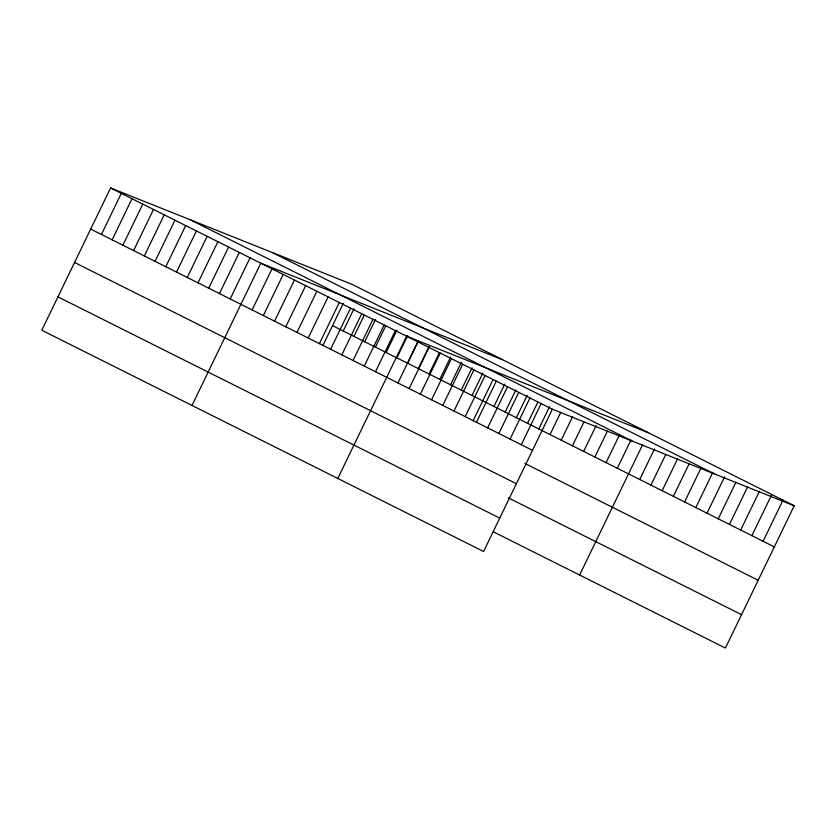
<?xml version="1.0" encoding="UTF-8"?>
<svg xmlns="http://www.w3.org/2000/svg" width="836" height="836" viewBox="0 0 836 836"><rect width="100%" height="100%" fill="white"/><g stroke="black" fill="none" stroke-linecap="round" stroke-linejoin="round"><path stroke-width="1.25" d="M794.2 505.759L352.395 284.512L110.582 187.964L41.8 330.241L483.605 551.488L552.377 409.212L794.2 505.759L725.418 648.036L493.271 531.78M101.428 234.467L121.304 193.335M112.149 239.838L132.036 198.707M122.882 245.209L142.768 204.089M133.614 250.581L153.5 209.46M144.346 255.962L164.222 214.831M155.068 261.334L174.954 220.202M165.8 266.705L185.686 225.574M176.532 272.076L196.418 230.955M187.264 277.447L207.14 236.327M197.986 282.829L217.872 241.698M208.718 288.201L228.604 247.069M219.45 293.572L239.336 252.441M230.182 298.943L250.058 257.812M192.008 405.46L260.79 263.194L502.614 359.741M252.127 309.937L272.003 268.805M263.34 315.548L283.216 274.427M274.553 321.17L294.439 280.039M285.766 326.782L305.652 285.651M296.979 332.404L316.865 291.273M308.202 338.016L328.078 296.885M319.415 343.627L339.291 302.507M322.832 345.665L343.303 303.311M330.628 349.249L350.514 308.118M343.241 331.014L354.036 308.683M341.84 354.861L361.727 313.74M353.973 336.385L364.203 315.235M353.064 360.483L372.94 319.352M364.705 341.757L375.5 319.436M364.277 366.095L384.152 324.974M375.437 347.128L385.657 325.977M375.489 371.717L395.376 330.586M386.159 352.51L396.954 330.178M337.807 478.474L406.589 336.197L648.402 432.745M396.891 357.881L407.686 335.55M397.915 382.951L417.801 341.82M407.623 363.252L418.418 340.921M418.355 368.624L429.14 346.303M409.138 388.562L429.014 347.431M429.077 373.995L439.308 352.844M420.351 394.184L440.227 353.053M439.809 379.377L450.604 357.045M431.564 399.796L451.45 358.665M450.541 384.748L461.336 362.416M442.777 405.408L462.663 364.287M461.273 390.119L472.058 367.788M453.99 411.03L473.876 369.899M471.995 395.491L482.79 373.169M465.213 416.641L485.089 375.521M473.051 420.895L492.958 379.711M476.426 422.264L496.302 381.132M493.94 406.484L504.735 384.152M487.639 427.875L507.525 386.755M505.153 412.096L515.948 389.775M498.852 433.497L518.738 392.366M516.376 417.718L527.171 395.386M510.065 439.109L529.951 397.978M527.589 423.329L537.809 402.179M521.288 444.731L541.164 403.6M538.802 428.952L549.597 406.62M550.015 434.563L560.81 412.232M561.238 440.175L572.597 416.673M572.451 445.797L583.81 422.295M583.664 451.409L596.162 425.555M594.877 457.031L607.375 431.177M606.09 462.642L619.162 435.619M617.313 468.264L630.94 440.06M579.63 575.022L642.727 444.501M639.739 479.498L654.504 448.942M650.951 485.11L665.717 454.554M662.164 490.722L677.505 458.995M673.388 496.344L689.292 463.437M684.6 501.955L701.07 467.878M695.813 507.577L712.857 472.319M707.026 513.189L724.634 476.76M718.239 518.811L735.858 482.382M729.462 524.423L747.635 486.824M740.675 530.045L759.422 491.265M751.888 535.657L771.774 494.525M763.101 541.279L782.987 500.147M272.599 252.65L714.404 473.897M190.378 219.826L632.183 441.074M110.582 187.964L552.377 409.212M332.519 325.643L774.314 546.89M90.696 229.095L532.501 450.343M524.914 463.447L758.179 580.268M74.561 262.473L516.366 483.72M508.288 497.838L741.553 614.659M57.935 296.864L499.74 518.111"/></g></svg>
